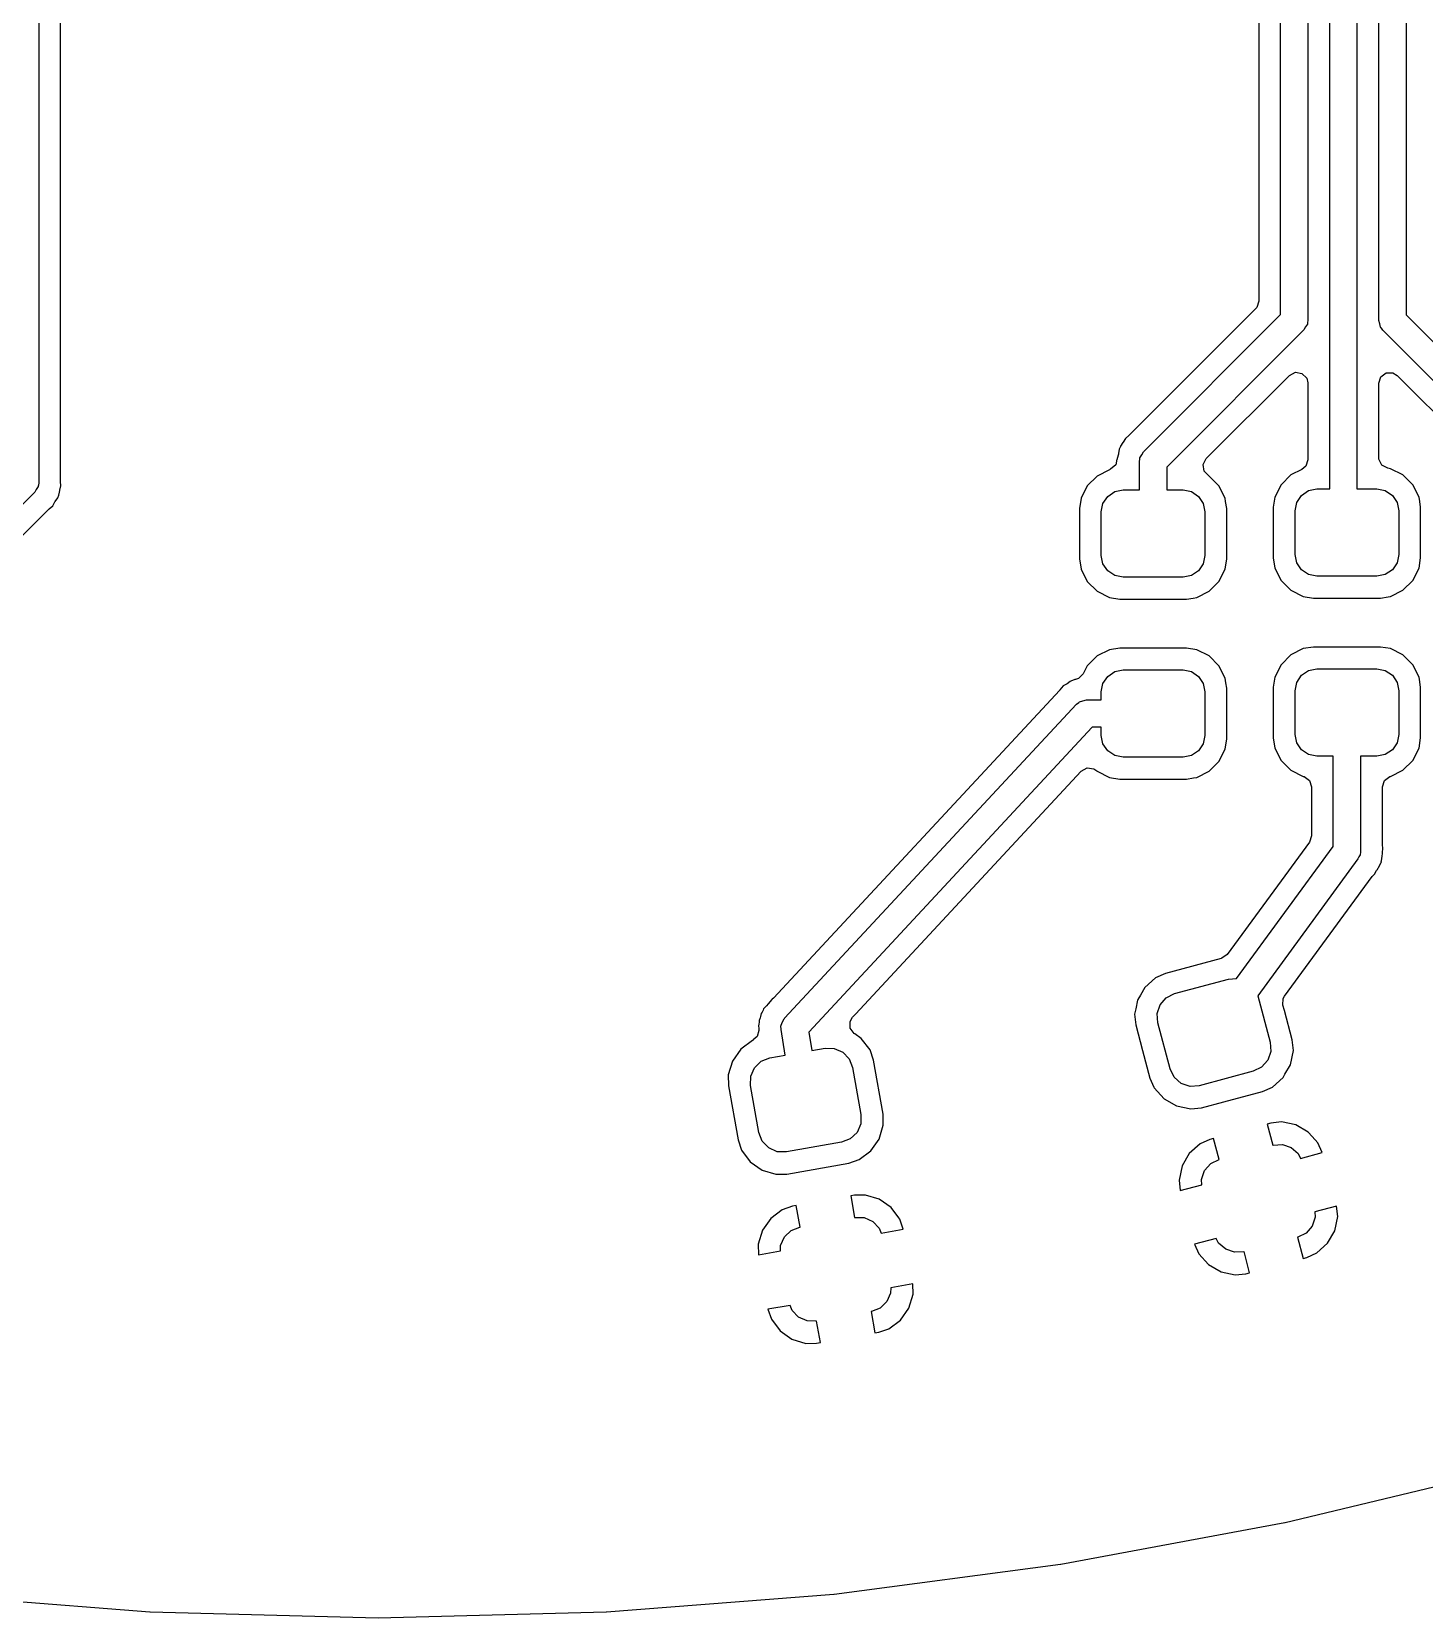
# Model space of a CAD drawing. Extents: x -1.57 to 1.57, y -1.57 to 1.57.
# Drawn here: x -0.125 to 0.378, y -1.575 to -1.002 of the extents above; entities that cross this region are included whole.
import ezdxf

# ---------------------------------------------------------------- set-up
doc = ezdxf.new("R2010")
doc.units = 0
doc.header["$MEASUREMENT"] = 0
doc.layers.add('BLACK', color=7, linetype='CONTINUOUS')

msp = doc.modelspace()

# ---------------------------------------------------------------- linework, layer by layer
at = {"layer": 'BLACK', "linetype": 'CONTINUOUS'}
for p, q in [((0.34353, -1.16714), (0.34353, -0.86929)), ((0.35338, -0.86929), (0.35338, -1.16714)), ((0.32582, -1.10423), (0.32582, -0.88413)), ((0.33566, -0.88209), (0.33566, -1.10627)), ((0.36125, -1.10633), (0.36125, -0.88209)), ((0.37109, -0.88413), (0.37109, -1.10429)), ((-0.12256, -0.88827), (-0.12256, -1.15402)), ((0.31793, -0.88901), (0.31793, -1.09935)), ((-0.11467, -1.16424), (-0.11467, -0.89384)), ((0.31793, -1.09935), (0.31718, -1.10164)), ((0.31678, -1.1021), (0.27116, -1.14773)), ((0.27628, -1.15376), (0.32582, -1.10423)), ((0.31718, -1.10164), (0.31678, -1.1021)), ((0.37109, -1.10429), (0.42324, -1.15644)), ((0.33422, -1.10975), (0.28469, -1.15928)), ((0.3348, -1.10868), (0.33422, -1.10975)), ((0.33546, -1.10765), (0.3348, -1.10868)), ((0.3355, -1.10741), (0.33546, -1.10765)), ((0.33555, -1.10731), (0.3355, -1.10741)), ((0.33566, -1.10627), (0.33554, -1.10714)), ((0.33554, -1.10714), (0.33555, -1.10731)), ((0.36159, -1.1075), (0.36125, -1.10633)), ((0.36185, -1.10869), (0.36159, -1.1075)), ((0.362, -1.10889), (0.36185, -1.10869)), ((0.36203, -1.10899), (0.362, -1.10889)), ((0.36217, -1.10911), (0.36203, -1.10899)), ((0.36269, -1.10981), (0.36217, -1.10911)), ((0.41484, -1.16196), (0.36269, -1.10981)), ((0.29892, -1.15621), (0.32899, -1.12614)), ((0.32899, -1.12614), (0.33113, -1.12505)), ((0.33113, -1.12505), (0.33351, -1.12543)), ((0.33351, -1.12543), (0.33522, -1.12713)), ((0.33522, -1.12713), (0.33564, -1.1289)), ((0.36127, -1.12896), (0.36202, -1.12667)), ((0.36202, -1.12667), (0.36396, -1.12526)), ((0.36396, -1.12526), (0.36637, -1.12526)), ((0.36637, -1.12526), (0.36793, -1.12621)), ((0.36793, -1.12621), (0.39788, -1.15616)), ((0.33564, -1.1289), (0.33564, -1.15661)), ((0.36127, -1.15583), (0.36127, -1.12896)), ((0.2689, -1.15042), (0.26797, -1.15174)), ((0.26899, -1.15028), (0.2689, -1.15042)), ((0.2698, -1.14888), (0.26899, -1.15028)), ((0.27103, -1.14784), (0.2698, -1.14888)), ((0.2698, -1.14888), (0.2698, -1.14888)), ((0.27116, -1.14773), (0.27103, -1.14784)), ((-0.12256, -1.15402), (-0.12256, -1.15402)), ((-0.12256, -1.15402), (-0.12256, -1.16488)), ((0.26673, -1.15645), (0.26626, -1.15847)), ((0.26677, -1.15645), (0.26673, -1.15645)), ((0.2668, -1.15614), (0.26677, -1.15645)), ((0.26722, -1.15455), (0.2668, -1.15611)), ((0.2668, -1.15611), (0.2668, -1.15611)), ((0.2668, -1.15611), (0.2668, -1.15613)), ((0.2668, -1.15613), (0.2668, -1.15614)), ((0.26726, -1.15438), (0.26722, -1.15455)), ((0.26754, -1.15279), (0.26726, -1.15438)), ((0.26757, -1.15274), (0.26754, -1.15279)), ((0.26754, -1.15279), (0.26754, -1.15279)), ((0.26795, -1.1518), (0.26757, -1.15274)), ((0.26797, -1.15175), (0.26795, -1.1518)), ((0.26797, -1.15174), (0.26797, -1.15175)), ((0.27484, -1.15724), (0.27497, -1.15637)), ((0.27496, -1.1562), (0.27501, -1.1561)), ((0.27497, -1.15637), (0.27496, -1.1562)), ((0.27501, -1.1561), (0.27504, -1.15586)), ((0.27504, -1.15586), (0.2757, -1.15483)), ((0.2757, -1.15483), (0.27628, -1.15376)), ((0.29782, -1.15836), (0.29892, -1.15621)), ((0.33564, -1.15661), (0.3349, -1.1589)), ((0.36132, -1.15644), (0.36127, -1.15583)), ((0.36241, -1.15859), (0.36132, -1.15644)), ((0.25955, -1.16248), (0.25602, -1.16601)), ((0.264, -1.16021), (0.25955, -1.16248)), ((0.26412, -1.16017), (0.264, -1.16021)), ((0.26444, -1.16005), (0.26412, -1.16017)), ((0.26626, -1.15847), (0.26444, -1.16005)), ((0.27484, -1.16752), (0.27484, -1.15724)), ((0.28469, -1.15928), (0.28469, -1.16752)), ((0.2982, -1.16074), (0.29782, -1.15836)), ((0.29974, -1.16228), (0.2982, -1.16074)), ((0.29973, -1.1623), (0.29974, -1.16228)), ((0.29985, -1.16239), (0.29973, -1.1623)), ((0.2999, -1.16244), (0.29985, -1.16239)), ((0.29997, -1.16248), (0.2999, -1.16244)), ((0.30351, -1.16601), (0.29997, -1.16248)), ((0.32955, -1.1621), (0.32602, -1.16563)), ((0.33351, -1.16008), (0.32955, -1.1621)), ((0.3349, -1.1589), (0.33351, -1.16008)), ((0.36456, -1.15968), (0.36241, -1.15859)), ((0.36552, -1.15983), (0.36456, -1.15968)), ((0.36997, -1.1621), (0.36552, -1.15983)), ((0.36552, -1.15983), (0.36552, -1.15983)), ((0.37351, -1.16563), (0.36997, -1.1621)), ((-0.12342, -1.16729), (-0.124, -1.16836)), ((-0.12276, -1.16627), (-0.12342, -1.16729)), ((-0.12272, -1.16602), (-0.12276, -1.16627)), ((-0.12267, -1.16593), (-0.12272, -1.16602)), ((-0.12256, -1.16488), (-0.12268, -1.16575)), ((-0.12268, -1.16575), (-0.12267, -1.16593)), ((-0.11507, -1.16827), (-0.11497, -1.16774)), ((-0.11497, -1.16774), (-0.11493, -1.16758)), ((-0.11493, -1.16758), (-0.11452, -1.16602)), ((-0.11466, -1.16441), (-0.11467, -1.16424)), ((-0.11452, -1.16602), (-0.11466, -1.16441)), ((0.25602, -1.16601), (0.25375, -1.17046)), ((0.26337, -1.16983), (0.26592, -1.16812)), ((0.26592, -1.16812), (0.26894, -1.16752)), ((0.26894, -1.16752), (0.27484, -1.16752)), ((0.28469, -1.16752), (0.29059, -1.16752)), ((0.29059, -1.16752), (0.2936, -1.16812)), ((0.2936, -1.16812), (0.29616, -1.16983)), ((0.30577, -1.17046), (0.30351, -1.16601)), ((0.32602, -1.16563), (0.32375, -1.17008)), ((0.33337, -1.16945), (0.33592, -1.16774)), ((0.33592, -1.16774), (0.33894, -1.16714)), ((0.33894, -1.16714), (0.34353, -1.16714)), ((0.35338, -1.16714), (0.36059, -1.16714)), ((0.36059, -1.16714), (0.3636, -1.16774)), ((0.3636, -1.16774), (0.36616, -1.16945)), ((0.37577, -1.17008), (0.37351, -1.16563)), ((-0.124, -1.16836), (-0.26424, -1.3086)), ((-0.11875, -1.17428), (-0.11751, -1.17325)), ((-0.11751, -1.17325), (-0.1167, -1.17185)), ((-0.1167, -1.17185), (-0.11661, -1.1717)), ((-0.11661, -1.1717), (-0.11569, -1.17038)), ((-0.11569, -1.17038), (-0.11567, -1.17033)), ((-0.11567, -1.17032), (-0.11528, -1.16938)), ((-0.11567, -1.17033), (-0.11567, -1.17032)), ((-0.11528, -1.16938), (-0.11525, -1.16933)), ((-0.11525, -1.16933), (-0.11507, -1.16827)), ((0.25375, -1.17046), (0.25317, -1.17415)), ((0.26106, -1.17539), (0.26166, -1.17238)), ((0.26166, -1.17238), (0.26337, -1.16983)), ((0.29616, -1.16983), (0.29786, -1.17238)), ((0.29786, -1.17238), (0.29846, -1.17539)), ((0.30596, -1.17167), (0.30577, -1.17046)), ((0.30577, -1.17046), (0.30577, -1.17046)), ((0.30577, -1.17046), (0.30577, -1.17046)), ((0.30636, -1.17415), (0.30596, -1.17167)), ((0.32375, -1.17008), (0.32317, -1.17377)), ((0.32317, -1.17377), (0.32317, -1.192)), ((0.33106, -1.17502), (0.33166, -1.172)), ((0.33166, -1.172), (0.33337, -1.16945)), ((0.36616, -1.16945), (0.36786, -1.172)), ((0.36786, -1.172), (0.36846, -1.17502)), ((0.37602, -1.17167), (0.37577, -1.17008)), ((0.37577, -1.17008), (0.37577, -1.17008)), ((0.37577, -1.17008), (0.37577, -1.17008)), ((0.37636, -1.17377), (0.37602, -1.17167)), ((0.37636, -1.192), (0.37636, -1.17377)), ((-0.15682, -1.21234), (-0.11887, -1.1744)), ((-0.11887, -1.1744), (-0.11875, -1.17428)), ((0.25317, -1.17415), (0.25317, -1.19238)), ((0.26106, -1.19114), (0.26106, -1.17539)), ((0.29846, -1.17539), (0.29846, -1.19114)), ((0.30636, -1.19238), (0.30636, -1.17415)), ((0.33106, -1.19076), (0.33106, -1.17502)), ((0.36846, -1.17502), (0.36846, -1.19076)), ((0.26166, -1.19416), (0.26106, -1.19114)), ((0.29846, -1.19114), (0.29786, -1.19416)), ((0.33166, -1.19378), (0.33106, -1.19076)), ((0.36846, -1.19076), (0.36786, -1.19378)), ((0.25317, -1.19238), (0.25317, -1.19238)), ((0.25317, -1.19238), (0.25375, -1.19607)), ((0.25375, -1.19607), (0.25375, -1.19607)), ((0.25375, -1.19607), (0.25602, -1.20053)), ((0.26337, -1.19671), (0.26166, -1.19416)), ((0.26592, -1.19842), (0.26337, -1.19671)), ((0.29616, -1.19671), (0.2936, -1.19842)), ((0.29786, -1.19416), (0.29616, -1.19671)), ((0.30351, -1.20053), (0.30577, -1.19607)), ((0.30577, -1.19607), (0.30636, -1.19238)), ((0.32317, -1.192), (0.32317, -1.192)), ((0.32317, -1.192), (0.32375, -1.1957)), ((0.32375, -1.1957), (0.32375, -1.1957)), ((0.32375, -1.1957), (0.32602, -1.20015)), ((0.33337, -1.19633), (0.33166, -1.19378)), ((0.33592, -1.19804), (0.33337, -1.19633)), ((0.36616, -1.19633), (0.3636, -1.19804)), ((0.36786, -1.19378), (0.36616, -1.19633)), ((0.37351, -1.20015), (0.37577, -1.1957)), ((0.37577, -1.1957), (0.37636, -1.192)), ((0.25602, -1.20053), (0.25955, -1.20406)), ((0.26894, -1.19902), (0.26592, -1.19842)), ((0.29059, -1.19902), (0.26894, -1.19902)), ((0.2936, -1.19842), (0.29059, -1.19902)), ((0.29997, -1.20406), (0.30351, -1.20053)), ((0.32602, -1.20015), (0.32955, -1.20368)), ((0.33894, -1.19864), (0.33592, -1.19804)), ((0.36059, -1.19864), (0.33894, -1.19864)), ((0.3636, -1.19804), (0.36059, -1.19864)), ((0.36997, -1.20368), (0.37351, -1.20015)), ((0.25955, -1.20406), (0.264, -1.20632)), ((0.264, -1.20632), (0.2677, -1.20691)), ((0.2677, -1.20691), (0.29183, -1.20691)), ((0.29183, -1.20691), (0.29422, -1.20653)), ((0.29183, -1.20691), (0.29183, -1.20691)), ((0.29183, -1.20691), (0.29183, -1.20691)), ((0.29422, -1.20653), (0.29552, -1.20632)), ((0.29552, -1.20632), (0.29997, -1.20406)), ((0.29552, -1.20632), (0.29552, -1.20632)), ((0.29552, -1.20632), (0.29552, -1.20632)), ((0.32955, -1.20368), (0.334, -1.20595)), ((0.334, -1.20595), (0.3377, -1.20653)), ((0.3377, -1.20653), (0.36183, -1.20653)), ((0.36183, -1.20653), (0.36461, -1.20609)), ((0.36183, -1.20653), (0.36183, -1.20653)), ((0.36183, -1.20653), (0.36183, -1.20653)), ((0.36461, -1.20609), (0.36552, -1.20595)), ((0.36552, -1.20595), (0.36997, -1.20368)), ((0.36552, -1.20595), (0.36552, -1.20595)), ((0.36552, -1.20595), (0.36552, -1.20595)), ((0.264, -1.22517), (0.25955, -1.22744)), ((0.2677, -1.22459), (0.264, -1.22517)), ((0.264, -1.22517), (0.264, -1.22517)), ((0.29183, -1.22459), (0.2677, -1.22459)), ((0.2677, -1.22459), (0.2677, -1.22459)), ((0.29552, -1.22517), (0.29183, -1.22459)), ((0.29997, -1.22744), (0.29552, -1.22517)), ((0.29552, -1.22517), (0.29552, -1.22517)), ((0.334, -1.22479), (0.32955, -1.22706)), ((0.3377, -1.22421), (0.334, -1.22479)), ((0.334, -1.22479), (0.334, -1.22479)), ((0.36183, -1.22421), (0.3377, -1.22421)), ((0.3377, -1.22421), (0.3377, -1.22421)), ((0.36552, -1.22479), (0.36183, -1.22421)), ((0.36997, -1.22706), (0.36552, -1.22479)), ((0.36552, -1.22479), (0.36552, -1.22479)), ((0.25602, -1.23097), (0.25456, -1.23384)), ((0.25955, -1.22744), (0.25602, -1.23097)), ((0.30351, -1.23097), (0.29997, -1.22744)), ((0.30577, -1.23542), (0.30351, -1.23097)), ((0.32602, -1.23059), (0.32375, -1.23504)), ((0.32955, -1.22706), (0.32602, -1.23059)), ((0.37351, -1.23059), (0.36997, -1.22706)), ((0.37577, -1.23504), (0.37351, -1.23059)), ((0.24977, -1.23664), (0.24869, -1.23745)), ((0.25012, -1.23653), (0.24977, -1.23664)), ((0.24977, -1.23664), (0.24977, -1.23664)), ((0.25092, -1.23618), (0.25012, -1.23653)), ((0.25124, -1.236), (0.25092, -1.23618)), ((0.25149, -1.23596), (0.25124, -1.236)), ((0.25124, -1.236), (0.25124, -1.236)), ((0.25176, -1.23591), (0.25149, -1.23596)), ((0.25286, -1.23554), (0.25176, -1.23591)), ((0.25456, -1.23384), (0.25286, -1.23554)), ((0.26166, -1.23734), (0.26337, -1.23479)), ((0.26337, -1.23479), (0.26592, -1.23308)), ((0.26592, -1.23308), (0.26894, -1.23248)), ((0.26894, -1.23248), (0.29059, -1.23248)), ((0.29059, -1.23248), (0.2936, -1.23308)), ((0.2936, -1.23308), (0.29616, -1.23479)), ((0.29616, -1.23479), (0.29786, -1.23734)), ((0.30604, -1.23708), (0.30577, -1.23542)), ((0.30577, -1.23542), (0.30577, -1.23542)), ((0.30577, -1.23542), (0.30577, -1.23542)), ((0.32375, -1.23504), (0.32317, -1.23874)), ((0.33106, -1.23998), (0.33166, -1.23696)), ((0.33166, -1.23696), (0.33337, -1.23441)), ((0.33337, -1.23441), (0.33592, -1.2327)), ((0.33592, -1.2327), (0.33894, -1.2321)), ((0.33894, -1.2321), (0.36059, -1.2321)), ((0.36059, -1.2321), (0.3636, -1.2327)), ((0.3636, -1.2327), (0.36616, -1.23441)), ((0.36616, -1.23441), (0.36786, -1.23696)), ((0.36786, -1.23696), (0.36846, -1.23998)), ((0.37591, -1.23591), (0.37577, -1.23504)), ((0.37577, -1.23504), (0.37577, -1.23504)), ((0.37577, -1.23504), (0.37577, -1.23504)), ((0.37636, -1.23874), (0.37591, -1.23591)), ((0.24605, -1.23978), (0.14267, -1.35095)), ((0.24612, -1.2397), (0.24605, -1.23978)), ((0.24733, -1.23826), (0.24612, -1.2397)), ((0.24849, -1.23759), (0.24733, -1.23826)), ((0.24733, -1.23826), (0.24733, -1.23826)), ((0.24869, -1.23745), (0.24849, -1.23759)), ((0.26106, -1.24035), (0.26166, -1.23734)), ((0.26106, -1.24331), (0.26106, -1.24035)), ((0.29786, -1.23734), (0.29846, -1.24035)), ((0.29846, -1.24035), (0.29846, -1.2561)), ((0.30636, -1.23911), (0.30604, -1.23708)), ((0.30636, -1.25734), (0.30636, -1.23911)), ((0.32317, -1.23874), (0.32317, -1.25697)), ((0.33106, -1.25572), (0.33106, -1.23998)), ((0.36846, -1.23998), (0.36846, -1.25572)), ((0.37636, -1.25486), (0.37636, -1.23874)), ((0.1467, -1.35821), (0.25209, -1.24488)), ((0.25209, -1.24488), (0.25295, -1.24418)), ((0.25295, -1.24418), (0.25303, -1.24409)), ((0.25303, -1.24409), (0.25309, -1.24407)), ((0.25309, -1.24407), (0.25318, -1.244)), ((0.25318, -1.244), (0.25444, -1.24367)), ((0.25444, -1.24367), (0.25569, -1.24331)), ((0.25569, -1.24331), (0.26106, -1.24331)), ((0.25783, -1.25315), (0.15553, -1.36317)), ((0.26106, -1.25315), (0.25783, -1.25315)), ((0.26106, -1.2561), (0.26106, -1.25315)), ((0.26166, -1.25912), (0.26106, -1.2561)), ((0.26337, -1.26167), (0.26166, -1.25912)), ((0.29786, -1.25912), (0.29616, -1.26167)), ((0.29846, -1.2561), (0.29786, -1.25912)), ((0.30577, -1.26104), (0.30636, -1.25734)), ((0.32317, -1.25697), (0.32317, -1.25697)), ((0.32317, -1.25697), (0.32375, -1.26066)), ((0.33166, -1.25874), (0.33106, -1.25572)), ((0.33337, -1.26129), (0.33166, -1.25874)), ((0.36786, -1.25874), (0.36616, -1.26129)), ((0.36846, -1.25572), (0.36786, -1.25874)), ((0.37577, -1.26066), (0.37636, -1.25697)), ((0.37636, -1.25697), (0.37636, -1.25486)), ((0.26592, -1.26338), (0.26337, -1.26167)), ((0.26894, -1.26398), (0.26592, -1.26338)), ((0.29059, -1.26398), (0.26894, -1.26398)), ((0.2936, -1.26338), (0.29059, -1.26398)), ((0.29616, -1.26167), (0.2936, -1.26338)), ((0.29997, -1.26902), (0.30351, -1.26549)), ((0.30351, -1.26549), (0.30577, -1.26104)), ((0.32375, -1.26066), (0.32375, -1.26066)), ((0.32375, -1.26066), (0.32602, -1.26511)), ((0.32602, -1.26511), (0.32955, -1.26864)), ((0.33592, -1.263), (0.33337, -1.26129)), ((0.33894, -1.2636), (0.33592, -1.263)), ((0.34484, -1.2636), (0.33894, -1.2636)), ((0.34484, -1.29617), (0.34484, -1.2636)), ((0.36059, -1.2636), (0.35468, -1.2636)), ((0.35468, -1.2636), (0.35468, -1.29778)), ((0.3636, -1.263), (0.36059, -1.2636)), ((0.36616, -1.26129), (0.3636, -1.263)), ((0.36997, -1.26864), (0.37351, -1.26511)), ((0.37351, -1.26511), (0.37577, -1.26066)), ((0.17229, -1.35674), (0.25385, -1.26903)), ((0.25385, -1.26903), (0.25596, -1.26786)), ((0.25596, -1.26786), (0.25835, -1.26815)), ((0.25835, -1.26815), (0.25946, -1.26892)), ((0.25946, -1.26892), (0.25955, -1.26902)), ((0.25955, -1.26902), (0.264, -1.27129)), ((0.264, -1.27129), (0.2677, -1.27187)), ((0.29437, -1.27147), (0.29552, -1.27129)), ((0.29552, -1.27129), (0.29997, -1.26902)), ((0.29552, -1.27129), (0.29552, -1.27129)), ((0.29552, -1.27129), (0.29552, -1.27129)), ((0.32955, -1.26864), (0.334, -1.27091)), ((0.334, -1.27091), (0.334, -1.27091)), ((0.334, -1.27091), (0.33426, -1.27099)), ((0.33426, -1.27099), (0.3362, -1.2724)), ((0.36332, -1.27241), (0.36527, -1.27099)), ((0.36527, -1.27099), (0.36552, -1.27091)), ((0.36552, -1.27091), (0.36997, -1.26864)), ((0.36552, -1.27091), (0.36552, -1.27091)), ((0.36552, -1.27091), (0.36552, -1.27091)), ((0.2677, -1.27187), (0.29183, -1.27187)), ((0.29183, -1.27187), (0.29437, -1.27147)), ((0.29183, -1.27187), (0.29183, -1.27187)), ((0.29183, -1.27187), (0.29183, -1.27187)), ((0.3362, -1.2724), (0.33695, -1.2747)), ((0.33695, -1.2747), (0.33695, -1.29231)), ((0.36258, -1.2747), (0.36332, -1.27241)), ((0.36258, -1.29576), (0.36258, -1.2747)), ((0.33695, -1.29231), (0.3362, -1.2946)), ((0.3362, -1.29461), (0.30649, -1.33515)), ((0.30988, -1.34388), (0.34484, -1.29617)), ((0.3362, -1.2946), (0.3362, -1.29461)), ((0.35402, -1.29988), (0.35373, -1.30069)), ((0.35449, -1.29916), (0.35402, -1.29988)), ((0.35462, -1.29824), (0.35449, -1.29916)), ((0.35468, -1.29808), (0.35462, -1.29824)), ((0.35468, -1.29778), (0.35465, -1.29799)), ((0.35465, -1.29799), (0.35468, -1.29808)), ((0.36226, -1.30142), (0.36245, -1.29965)), ((0.36245, -1.29965), (0.36247, -1.29953)), ((0.36247, -1.29953), (0.36258, -1.2989)), ((0.36269, -1.29669), (0.36258, -1.29576)), ((0.36258, -1.29858), (0.36259, -1.29837)), ((0.36258, -1.2989), (0.36258, -1.29858)), ((0.36259, -1.29837), (0.36275, -1.29692)), ((0.36275, -1.29692), (0.36269, -1.29669)), ((0.35373, -1.30069), (0.31754, -1.35009)), ((0.35973, -1.30614), (0.36046, -1.30488)), ((0.36046, -1.30488), (0.36057, -1.3047)), ((0.36057, -1.3047), (0.36076, -1.30445)), ((0.36076, -1.30445), (0.36105, -1.30388)), ((0.36105, -1.30388), (0.3611, -1.30377)), ((0.3611, -1.30377), (0.36199, -1.30223)), ((0.36199, -1.30223), (0.36211, -1.30191)), ((0.36199, -1.30223), (0.36199, -1.30223)), ((0.36211, -1.30191), (0.36217, -1.30174)), ((0.36211, -1.30191), (0.36211, -1.30191)), ((0.36216, -1.30174), (0.36226, -1.30142)), ((0.36217, -1.30174), (0.36216, -1.30174)), ((0.32726, -1.35017), (0.35891, -1.30698)), ((0.35891, -1.30698), (0.35955, -1.3063)), ((0.35955, -1.3063), (0.35973, -1.30614)), ((0.30436, -1.33661), (0.28424, -1.34201)), ((0.30454, -1.33656), (0.30436, -1.33661)), ((0.30649, -1.33515), (0.30454, -1.33656)), ((0.28066, -1.3436), (0.27678, -1.3471)), ((0.28424, -1.34201), (0.28066, -1.3436)), ((0.28066, -1.3436), (0.28066, -1.3436)), ((0.28424, -1.34201), (0.28424, -1.34201)), ((0.28754, -1.34929), (0.30703, -1.34407)), ((0.30703, -1.34407), (0.30988, -1.34388)), ((0.14214, -1.35143), (0.1408, -1.35296)), ((0.14227, -1.35133), (0.14214, -1.35143)), ((0.14267, -1.35095), (0.14227, -1.35133)), ((0.27427, -1.35143), (0.27416, -1.35162)), ((0.27521, -1.34982), (0.27427, -1.35143)), ((0.27678, -1.3471), (0.27521, -1.34982)), ((0.28231, -1.35331), (0.28452, -1.35078)), ((0.28452, -1.35078), (0.28754, -1.34929)), ((0.31754, -1.35009), (0.31757, -1.35016)), ((0.31757, -1.35016), (0.32203, -1.3668)), ((0.32664, -1.35349), (0.32676, -1.35108)), ((0.32676, -1.35108), (0.32726, -1.35017)), ((0.13831, -1.3565), (0.13808, -1.35753)), ((0.13861, -1.35605), (0.13831, -1.3565)), ((0.13831, -1.3565), (0.13831, -1.3565)), ((0.13897, -1.35534), (0.13861, -1.35605)), ((0.13916, -1.35484), (0.13897, -1.35534)), ((0.13986, -1.35404), (0.13916, -1.35484)), ((0.14005, -1.35379), (0.13986, -1.35404)), ((0.14015, -1.35366), (0.14005, -1.35379)), ((0.14005, -1.35379), (0.14005, -1.35379)), ((0.14076, -1.35301), (0.14015, -1.35366)), ((0.1408, -1.35296), (0.14076, -1.35301)), ((0.17126, -1.35785), (0.17229, -1.35674)), ((0.27348, -1.35482), (0.27308, -1.35674)), ((0.27308, -1.35674), (0.27349, -1.36063)), ((0.27416, -1.35162), (0.27348, -1.35482)), ((0.28123, -1.35649), (0.28231, -1.35331)), ((0.28145, -1.35984), (0.28123, -1.35649)), ((0.32715, -1.3554), (0.32664, -1.35349)), ((0.32999, -1.36601), (0.32715, -1.3554)), ((0.13741, -1.3626), (0.13687, -1.36473)), ((0.13742, -1.36038), (0.1373, -1.3609)), ((0.1373, -1.3609), (0.1373, -1.3609)), ((0.1373, -1.3609), (0.13744, -1.36195)), ((0.13746, -1.3626), (0.13741, -1.3626)), ((0.13752, -1.35959), (0.13742, -1.36038)), ((0.13744, -1.36195), (0.13745, -1.36226)), ((0.13745, -1.36226), (0.13745, -1.36226)), ((0.13745, -1.36226), (0.13746, -1.36239)), ((0.13746, -1.36239), (0.13746, -1.36241)), ((0.13746, -1.36241), (0.13746, -1.36251)), ((0.13746, -1.36251), (0.13746, -1.3626)), ((0.13753, -1.35905), (0.13752, -1.35959)), ((0.13791, -1.35806), (0.13753, -1.35905)), ((0.13808, -1.35753), (0.13791, -1.35806)), ((0.14542, -1.36092), (0.14547, -1.36081)), ((0.14544, -1.36232), (0.14542, -1.36092)), ((0.14688, -1.37157), (0.14544, -1.36232)), ((0.14546, -1.36069), (0.14603, -1.35955)), ((0.14547, -1.36081), (0.14546, -1.36069)), ((0.14603, -1.35955), (0.14654, -1.35839)), ((0.14654, -1.35839), (0.14664, -1.35832)), ((0.14664, -1.35832), (0.1467, -1.35821)), ((0.17039, -1.35936), (0.17126, -1.35785)), ((0.17043, -1.36177), (0.17039, -1.35936)), ((0.17188, -1.36369), (0.17043, -1.36177)), ((0.27349, -1.36063), (0.27597, -1.3699)), ((0.28591, -1.37648), (0.28145, -1.35984)), ((0.1351, -1.36625), (0.13093, -1.3694)), ((0.13537, -1.36611), (0.1351, -1.36625)), ((0.13687, -1.36473), (0.13533, -1.36602)), ((0.13533, -1.36602), (0.13537, -1.36611)), ((0.15553, -1.36317), (0.15657, -1.36986)), ((0.17208, -1.36384), (0.17188, -1.36369)), ((0.17443, -1.36548), (0.17208, -1.36384)), ((0.17758, -1.36966), (0.17443, -1.36548)), ((0.32203, -1.3668), (0.32225, -1.37015)), ((0.3304, -1.3699), (0.32999, -1.36601)), ((0.12793, -1.37368), (0.1264, -1.37868)), ((0.13093, -1.3694), (0.12793, -1.37368)), ((0.12793, -1.37368), (0.12793, -1.37368)), ((0.13589, -1.37607), (0.13832, -1.37374)), ((0.13832, -1.37374), (0.14145, -1.37252)), ((0.14145, -1.37252), (0.14688, -1.37157)), ((0.15657, -1.36986), (0.16132, -1.36902)), ((0.16132, -1.36902), (0.16468, -1.36909)), ((0.16468, -1.36909), (0.16776, -1.37045)), ((0.16776, -1.37045), (0.17008, -1.37287)), ((0.17008, -1.37287), (0.1713, -1.37601)), ((0.17885, -1.37336), (0.17758, -1.36966)), ((0.18229, -1.39288), (0.17885, -1.37336)), ((0.27597, -1.3699), (0.27862, -1.37978)), ((0.32117, -1.37333), (0.31896, -1.37586)), ((0.32225, -1.37015), (0.32117, -1.37333)), ((0.32932, -1.37502), (0.3304, -1.3699)), ((0.1264, -1.37868), (0.12647, -1.38259)), ((0.13447, -1.3825), (0.13454, -1.37914)), ((0.13454, -1.37914), (0.13589, -1.37607)), ((0.1713, -1.37601), (0.17429, -1.39297)), ((0.27862, -1.37978), (0.27862, -1.37978)), ((0.27862, -1.37978), (0.28007, -1.38304)), ((0.28739, -1.37949), (0.28591, -1.37648)), ((0.28992, -1.38171), (0.28739, -1.37949)), ((0.31594, -1.37735), (0.29645, -1.38257)), ((0.31896, -1.37586), (0.31594, -1.37735)), ((0.32282, -1.38304), (0.3267, -1.37954)), ((0.3267, -1.37954), (0.32739, -1.37834)), ((0.32739, -1.37834), (0.32932, -1.37502)), ((0.12647, -1.38259), (0.12647, -1.38259)), ((0.12647, -1.38259), (0.12991, -1.40211)), ((0.13746, -1.39946), (0.13447, -1.3825)), ((0.28007, -1.38304), (0.28021, -1.38335)), ((0.28021, -1.38335), (0.28021, -1.38335)), ((0.28021, -1.38335), (0.28021, -1.38335)), ((0.28021, -1.38335), (0.28371, -1.38724)), ((0.2931, -1.38279), (0.28992, -1.38171)), ((0.29645, -1.38257), (0.2931, -1.38279)), ((0.30527, -1.38838), (0.31924, -1.38464)), ((0.31924, -1.38464), (0.32282, -1.38304)), ((0.28371, -1.38724), (0.28371, -1.38724)), ((0.28371, -1.38724), (0.28371, -1.38724)), ((0.28371, -1.38724), (0.28824, -1.38985)), ((0.28824, -1.38985), (0.29335, -1.39094)), ((0.29335, -1.39094), (0.29724, -1.39053)), ((0.29724, -1.39053), (0.30527, -1.38838)), ((0.17422, -1.39633), (0.17287, -1.3994)), ((0.17429, -1.39297), (0.17422, -1.39633)), ((0.18083, -1.40179), (0.18236, -1.39679)), ((0.18235, -1.39638), (0.18229, -1.39288)), ((0.18236, -1.39679), (0.18235, -1.39638)), ((0.32229, -1.39603), (0.32095, -1.39638)), ((0.32095, -1.39638), (0.32299, -1.40399)), ((0.32618, -1.39562), (0.32229, -1.39603)), ((0.33129, -1.3967), (0.32618, -1.39562)), ((0.33581, -1.39931), (0.33129, -1.3967)), ((0.12991, -1.40211), (0.12991, -1.40211)), ((0.12991, -1.40211), (0.13118, -1.40581)), ((0.13868, -1.4026), (0.13746, -1.39946)), ((0.141, -1.40502), (0.13868, -1.4026)), ((0.16731, -1.40295), (0.14744, -1.40645)), ((0.17044, -1.40173), (0.16731, -1.40295)), ((0.17287, -1.3994), (0.17044, -1.40173)), ((0.17783, -1.40607), (0.18083, -1.40179)), ((0.30029, -1.40192), (0.29672, -1.40351)), ((0.30163, -1.40156), (0.30029, -1.40192)), ((0.30029, -1.40192), (0.30029, -1.40192)), ((0.30367, -1.40917), (0.30163, -1.40156)), ((0.33722, -1.40088), (0.33581, -1.39931)), ((0.3393, -1.40319), (0.33722, -1.40088)), ((0.13118, -1.40581), (0.13433, -1.40999)), ((0.14408, -1.40638), (0.141, -1.40502)), ((0.14744, -1.40645), (0.14408, -1.40638)), ((0.17366, -1.40922), (0.17783, -1.40607)), ((0.29284, -1.407), (0.29023, -1.41153)), ((0.29672, -1.40351), (0.29284, -1.407)), ((0.29284, -1.407), (0.29284, -1.407)), ((0.29672, -1.40351), (0.29672, -1.40351)), ((0.32299, -1.40399), (0.32308, -1.40397)), ((0.32308, -1.40397), (0.32643, -1.40375)), ((0.32643, -1.40375), (0.32961, -1.40483)), ((0.32961, -1.40483), (0.33214, -1.40704)), ((0.33214, -1.40704), (0.333, -1.40879)), ((0.333, -1.40879), (0.34086, -1.40668)), ((0.34086, -1.40668), (0.3393, -1.40319)), ((0.3393, -1.40319), (0.3393, -1.40319)), ((0.13433, -1.40999), (0.13433, -1.40999)), ((0.13433, -1.40999), (0.13861, -1.41299)), ((0.13861, -1.41299), (0.13861, -1.41299)), ((0.13861, -1.41299), (0.14361, -1.41452)), ((0.14361, -1.41452), (0.14753, -1.41445)), ((0.14753, -1.41445), (0.16996, -1.41049)), ((0.16996, -1.41049), (0.17366, -1.40922)), ((0.29023, -1.41153), (0.28915, -1.41663)), ((0.29728, -1.41638), (0.29836, -1.4132)), ((0.29836, -1.4132), (0.30057, -1.41068)), ((0.30057, -1.41068), (0.30358, -1.40919)), ((0.30358, -1.40919), (0.30367, -1.40917)), ((0.28915, -1.41663), (0.28915, -1.41663)), ((0.28915, -1.41663), (0.28954, -1.42043)), ((0.28954, -1.42043), (0.2974, -1.41832)), ((0.2974, -1.41832), (0.29728, -1.41638)), ((0.15094, -1.42582), (0.14958, -1.42606)), ((0.15231, -1.43357), (0.15094, -1.42582)), ((0.172, -1.42211), (0.17064, -1.42235)), ((0.17064, -1.42235), (0.172, -1.4301)), ((0.17591, -1.42204), (0.172, -1.42211)), ((0.172, -1.42211), (0.172, -1.42211)), ((0.1809, -1.42356), (0.17591, -1.42204)), ((0.18091, -1.42356), (0.1809, -1.42356)), ((0.18518, -1.42656), (0.18091, -1.42356)), ((0.14171, -1.43048), (0.13871, -1.43475)), ((0.14588, -1.42733), (0.14171, -1.43048)), ((0.14171, -1.43048), (0.14171, -1.43048)), ((0.14958, -1.42606), (0.14588, -1.42733)), ((0.14588, -1.42733), (0.14588, -1.42733)), ((0.14958, -1.42606), (0.14958, -1.42606)), ((0.172, -1.4301), (0.17209, -1.43009)), ((0.17209, -1.43009), (0.17545, -1.43016)), ((0.17545, -1.43016), (0.17853, -1.43151)), ((0.17853, -1.43151), (0.18085, -1.43394)), ((0.18799, -1.43029), (0.18518, -1.42656)), ((0.18518, -1.42656), (0.18518, -1.42656)), ((0.18832, -1.43073), (0.18799, -1.43029)), ((0.18957, -1.43434), (0.18832, -1.43073)), ((0.18832, -1.43073), (0.18832, -1.43073)), ((0.3383, -1.43005), (0.33722, -1.43323)), ((0.34603, -1.426), (0.33817, -1.42811)), ((0.33817, -1.42811), (0.3383, -1.43005)), ((0.34535, -1.4349), (0.34643, -1.4298)), ((0.34643, -1.4298), (0.34603, -1.426)), ((0.13871, -1.43475), (0.13719, -1.43975)), ((0.13871, -1.43475), (0.13871, -1.43475)), ((0.14531, -1.44021), (0.14666, -1.43713)), ((0.14666, -1.43713), (0.14909, -1.43481)), ((0.14909, -1.43481), (0.15222, -1.43359)), ((0.15222, -1.43359), (0.15231, -1.43357)), ((0.18085, -1.43394), (0.18156, -1.43575)), ((0.18156, -1.43575), (0.18957, -1.43434)), ((0.33199, -1.43724), (0.33191, -1.43726)), ((0.33191, -1.43726), (0.33394, -1.44487)), ((0.335, -1.43576), (0.33199, -1.43724)), ((0.33722, -1.43323), (0.335, -1.43576)), ((0.34273, -1.43943), (0.34535, -1.4349)), ((0.13719, -1.43975), (0.13725, -1.44356)), ((0.13725, -1.44356), (0.14527, -1.44215)), ((0.14527, -1.44215), (0.14531, -1.44021)), ((0.30258, -1.43764), (0.29472, -1.43975)), ((0.29472, -1.43975), (0.29627, -1.44324)), ((0.30344, -1.43939), (0.30258, -1.43764)), ((0.30597, -1.4416), (0.30344, -1.43939)), ((0.30915, -1.44268), (0.30597, -1.4416)), ((0.3125, -1.44246), (0.30915, -1.44268)), ((0.31259, -1.44244), (0.3125, -1.44246)), ((0.31462, -1.45005), (0.31259, -1.44244)), ((0.33528, -1.44451), (0.33885, -1.44292)), ((0.33885, -1.44292), (0.34273, -1.43943)), ((0.33885, -1.44292), (0.33885, -1.44292)), ((0.34273, -1.43943), (0.34273, -1.43943)), ((0.13725, -1.44356), (0.13725, -1.44356)), ((0.29627, -1.44324), (0.29627, -1.44324)), ((0.29627, -1.44324), (0.29977, -1.44712)), ((0.29977, -1.44712), (0.29977, -1.44712)), ((0.29977, -1.44712), (0.30429, -1.44973)), ((0.33394, -1.44487), (0.33528, -1.44451)), ((0.33528, -1.44451), (0.33528, -1.44451)), ((0.19304, -1.45404), (0.18503, -1.45545)), ((0.19311, -1.45785), (0.19304, -1.45404)), ((0.30429, -1.44973), (0.3094, -1.45081)), ((0.3094, -1.45081), (0.31329, -1.45041)), ((0.31329, -1.45041), (0.31462, -1.45005)), ((0.18499, -1.45739), (0.18363, -1.46047)), ((0.18503, -1.45545), (0.18499, -1.45739)), ((0.19158, -1.46285), (0.19311, -1.45785)), ((0.14874, -1.46185), (0.14073, -1.46326)), ((0.14073, -1.46326), (0.14197, -1.46687)), ((0.14944, -1.46366), (0.14874, -1.46185)), ((0.15177, -1.46609), (0.14944, -1.46366)), ((0.17807, -1.46401), (0.17799, -1.46403)), ((0.17799, -1.46403), (0.17935, -1.47178)), ((0.18121, -1.46279), (0.17807, -1.46401)), ((0.18363, -1.46047), (0.18121, -1.46279)), ((0.18859, -1.46713), (0.19158, -1.46285)), ((0.19158, -1.46285), (0.19158, -1.46285)), ((0.14197, -1.46687), (0.14511, -1.47104)), ((0.14511, -1.47104), (0.14511, -1.47104)), ((0.14511, -1.47104), (0.14939, -1.47404)), ((0.15484, -1.46744), (0.15177, -1.46609)), ((0.1582, -1.46752), (0.15484, -1.46744)), ((0.15829, -1.4675), (0.1582, -1.46752)), ((0.15966, -1.47525), (0.15829, -1.4675)), ((0.17935, -1.47178), (0.18072, -1.47154)), ((0.18072, -1.47154), (0.18441, -1.47027)), ((0.18072, -1.47154), (0.18072, -1.47154)), ((0.18441, -1.47027), (0.18859, -1.46713)), ((0.18441, -1.47027), (0.18441, -1.47027)), ((0.18859, -1.46713), (0.18859, -1.46713)), ((0.14939, -1.47404), (0.14939, -1.47404)), ((0.14939, -1.47404), (0.15438, -1.47556)), ((0.15438, -1.47556), (0.15829, -1.47549)), ((0.15829, -1.47549), (0.15966, -1.47525)), ((0.15829, -1.47549), (0.15829, -1.47549)), ((0.40753, -1.52113), (0.32747, -1.54036)), ((0.32737, -1.54038), (0.2464, -1.55538)), ((0.32747, -1.54036), (0.32737, -1.54038)), ((0.2463, -1.5554), (0.16466, -1.56615)), ((0.2464, -1.55538), (0.2463, -1.5554)), ((-0.08247, -1.57262), (-0.16456, -1.56616)), ((0.16456, -1.56616), (0.08247, -1.57262)), ((0.16466, -1.56615), (0.16456, -1.56616)), ((-0.08237, -1.57263), (-0.08247, -1.57262)), ((-0.00005, -1.57478), (-0.08237, -1.57263)), ((0.00005, -1.57478), (-0.00005, -1.57478)), ((0.08237, -1.57263), (0.00005, -1.57478)), ((0.08247, -1.57262), (0.08237, -1.57263))]:
    msp.add_line(p, q, dxfattribs=at)

doc.saveas('drawing.dxf')
